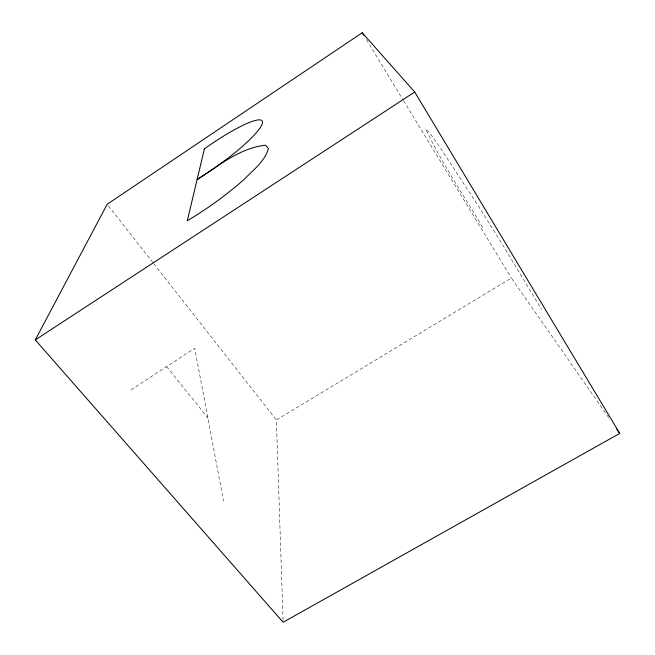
<?xml version="1.0" encoding="UTF-8"?>
<svg xmlns="http://www.w3.org/2000/svg" width="655" height="655" viewBox="0 0 655 655"><rect width="100%" height="100%" fill="white"/><g stroke="black" fill="none" stroke-linecap="round" stroke-linejoin="round"><path stroke-width="0.49" stroke-dasharray="3.27 2.46" d="M130.975 389.905L194.715 348.264L223.535 501.231M283.075 620.211L276.369 419.986L511.391 278.048L609.248 418.381M166.624 366.612L207.823 417.825M108.435 205.867L153.262 263.015M153.745 263.637L276.369 419.986M482.604 227.318C463.412 194.822 441.888 163.422 425.84 129.207L429.352 132.515L439.701 146.916L477.872 205.236L501.345 242.661L541.644 309.488M366.44 39.701L403.087 99.969M403.554 100.723L511.391 278.048"/><path stroke-width="0.98" d="M35.272 339.912L107.174 204.262L362.207 32.75L414.705 92.003L619.728 433.413L283.14 622.25L35.272 339.912L414.705 92.003M616.805 429.221L619.728 433.413M362.207 32.75L363.803 35.37M204.401 148.849L187.305 220.76C207.324 208.789 226.262 195.084 243.824 179.724C252.863 170.21 264.759 161.711 268.427 148.497L265.488 145.222C239.607 147.973 218.344 166.034 197.089 179.593L213.055 169.137L228.808 157.56A63.24 10.791 -35.5 0 0 261.042 120.102A63.24 10.791 -35.5 0 0 204.401 148.849"/></g></svg>
